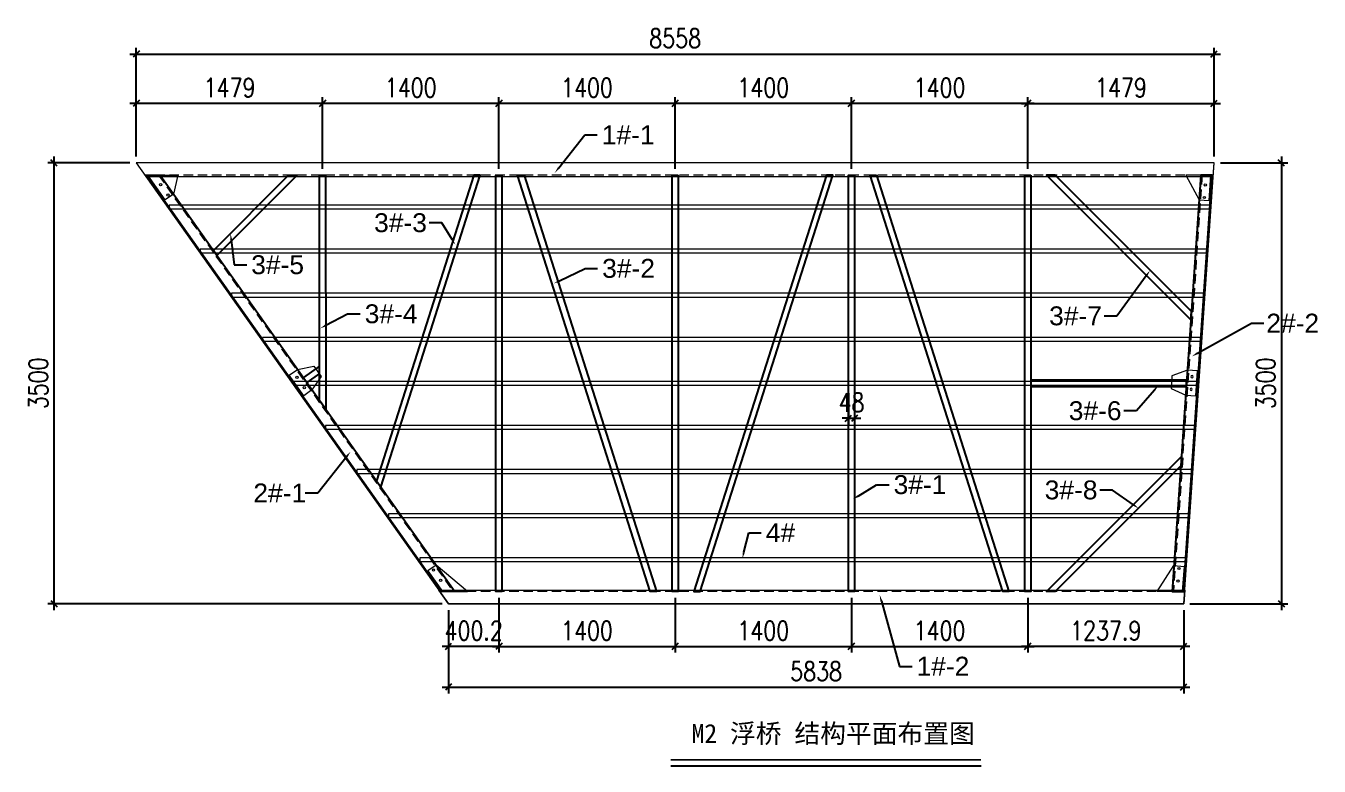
# Model space of a CAD drawing. Header units: millimetres. Extents: x 11827 to 862553, y 15071 to 134256.
# Drawn here: x 751153 to 761423, y 93366 to 99243 of the extents above; entities that cross this region are included whole.
import ezdxf
from ezdxf import colors
from ezdxf.entities.mleader import LeaderData, LeaderLine
from ezdxf.math import Vec2, Vec3

# ---------------------------------------------------------------- set-up
doc = ezdxf.new("R2010")
doc.units = ezdxf.units.MM
doc.linetypes.add('HIDDEN', pattern=[0.375, 0.25, -0.125])
for name, color, linetype in [('00打印图框', 255, 'Continuous'), ('标注', 9, 'Continuous'), ('连接端梁', 130, 'Continuous'), ('铝横梁', 220, 'Continuous')]:
    doc.layers.add(name, color=color, linetype=linetype)
for name, color, linetype, lineweight in [('加强板', 140, 'Continuous', 18), ('结构', 52, 'Continuous', 18), ('虚线', 8, 'Continuous', 0), ('铝主梁', 3, 'Continuous', 9), ('铝龙骨', 7, 'Continuous', 9)]:
    doc.layers.add(name, color=color, linetype=linetype, lineweight=lineweight)
doc.styles.add('Arial', font='')
doc.styles.add('HZTXT', font='txtw.shx', dxfattribs={"width": 0.8, "bigfont": 'hztxtw.shx'})
doc.styles.get("Standard").update_dxf_attribs({"font": 'arial.ttf'})
doc.styles.get('Arial').set_extended_font_data('STXihei')
doc.dimstyles.new('DIM-50', dxfattribs={"dimscale": 50, "dimtxt": 3, "dimasz": 1, "dimexe": 1, "dimexo": 1, "dimgap": 1, "dimtad": 1, "dimdec": 1, "dimdsep": 46, "dimtxsty": 'HZTXT', "dimblk": 'OBLIQUE', "dimblk1": 'ARCHTICK', "dimblk2": 'OBLIQUE', "dimcen": 0, "dimdle": 1, "dimclrd": 9, "dimclre": 9, "dimclrt": 2, "dimadec": 1, "dimazin": 0, "dimtfac": 1, "dimtdec": 1, "dimtix": 1, "dimtmove": 2, "dimatfit": 3, "dimldrblk": 'OBLIQUE', "dimfxl": 15, "dimtolj": 1, "dimtzin": 0, "dimarcsym": 1})

# ---------------------------------------------------------------- blocks, each defined once
blk = doc.blocks.new('_Oblique')
at = {"color": 0, "linetype": 'ByBlock', "lineweight": -2}
blk.add_line((-0.5, -0.5), (0.5, 0.5), dxfattribs=at)
blk = doc.blocks.new('*D254')
at = {"layer": 'Defpoints', "color": 0, "transparency": 16777216}
for p in [(760588, 98155, 0), (760347, 94655, 0), (761123, 94655)]:
    blk.add_point(p, dxfattribs=at)
at = {"layer": '标注', "color": 9, "lineweight": -2, "transparency": 16777216}
for p, q in [((761123, 98205), (761123, 94605)), ((760638, 98155), (761173, 98155)), ((760397, 94655), (761173, 94655))]:
    blk.add_line(p, q, dxfattribs=at)
at = {"layer": '标注', "color": 9, "lineweight": -2, "transparency": 16777216, "xscale": 50, "yscale": 50, "zscale": 50}
for p, rotation in [((761123, 98155), 90), ((761123, 94655), 270)]:
    blk.add_blockref('_Oblique', p, dxfattribs=dict(at, rotation=rotation))
at = {"layer": '标注', "color": 2, "transparency": 16777216, "insert": (760998, 96405), "char_height": 150, "attachment_point": 5, "rotation": 90, "style": 'HZTXT'}
blk.add_mtext('\\A1;3500', dxfattribs=at)
blk = doc.blocks.new('_ArchTick')
at = {"color": 0, "linetype": 'ByBlock', "lineweight": 100, "const_width": 0.15}
blk.add_lwpolyline([(-0.5, -0.5), (0.5, 0.5)], dxfattribs=at)
blk = doc.blocks.new('*D255')
at = {"layer": 'Defpoints', "color": 0, "transparency": 16777216}
for p in [(757709, 98627), (757709, 98057), (759109, 98057)]:
    blk.add_point(p, dxfattribs=at)
at = {"layer": '标注', "color": 9, "lineweight": -2, "transparency": 16777216}
for p, q in [((759159, 98627), (757659, 98627)), ((757709, 98107), (757709, 98677)), ((759109, 98107), (759109, 98677))]:
    blk.add_line(p, q, dxfattribs=at)
at = {"layer": '标注', "color": 9, "lineweight": -2, "transparency": 16777216, "xscale": 50, "yscale": 50, "zscale": 50, "rotation": 180}
blk.add_blockref('_Oblique', (757709, 98627), dxfattribs=at)
at = {"layer": '标注', "color": 9, "lineweight": -2, "transparency": 16777216, "xscale": 50, "yscale": 50, "zscale": 50}
blk.add_blockref('_Oblique', (759109, 98627), dxfattribs=at)
at = {"layer": '标注', "color": 2, "transparency": 16777216, "insert": (758409, 98752), "char_height": 150, "attachment_point": 5, "style": 'HZTXT'}
blk.add_mtext('\\A1;1400', dxfattribs=at)
blk = doc.blocks.new('*D256')
at = {"layer": 'Defpoints', "color": 0, "transparency": 16777216}
for p in [(756309, 98627), (756309, 98057), (757709, 98057)]:
    blk.add_point(p, dxfattribs=at)
at = {"layer": '标注', "color": 9, "lineweight": -2, "transparency": 16777216}
for p, q in [((757759, 98627), (756259, 98627)), ((756309, 98107), (756309, 98677)), ((757709, 98107), (757709, 98677))]:
    blk.add_line(p, q, dxfattribs=at)
at = {"layer": '标注', "color": 9, "lineweight": -2, "transparency": 16777216, "xscale": 50, "yscale": 50, "zscale": 50, "rotation": 180}
blk.add_blockref('_Oblique', (756309, 98627), dxfattribs=at)
at = {"layer": '标注', "color": 9, "lineweight": -2, "transparency": 16777216, "xscale": 50, "yscale": 50, "zscale": 50}
blk.add_blockref('_Oblique', (757709, 98627), dxfattribs=at)
at = {"layer": '标注', "color": 2, "transparency": 16777216, "insert": (757009, 98752), "char_height": 150, "attachment_point": 5, "style": 'HZTXT'}
blk.add_mtext('\\A1;1400', dxfattribs=at)
blk = doc.blocks.new('*D257')
at = {"layer": 'Defpoints', "color": 0, "transparency": 16777216}
for p in [(754909, 98627), (754909, 98057), (756309, 98057)]:
    blk.add_point(p, dxfattribs=at)
at = {"layer": '标注', "color": 9, "lineweight": -2, "transparency": 16777216}
for p, q in [((756359, 98627), (754859, 98627)), ((754909, 98107), (754909, 98677)), ((756309, 98107), (756309, 98677))]:
    blk.add_line(p, q, dxfattribs=at)
at = {"layer": '标注', "color": 9, "lineweight": -2, "transparency": 16777216, "xscale": 50, "yscale": 50, "zscale": 50, "rotation": 180}
blk.add_blockref('_Oblique', (754909, 98627), dxfattribs=at)
at = {"layer": '标注', "color": 9, "lineweight": -2, "transparency": 16777216, "xscale": 50, "yscale": 50, "zscale": 50}
blk.add_blockref('_Oblique', (756309, 98627), dxfattribs=at)
at = {"layer": '标注', "color": 2, "transparency": 16777216, "insert": (755609, 98752), "char_height": 150, "attachment_point": 5, "style": 'HZTXT'}
blk.add_mtext('\\A1;1400', dxfattribs=at)
blk = doc.blocks.new('*D258')
at = {"layer": 'Defpoints', "color": 0, "transparency": 16777216}
for p in [(760588, 99019), (752030, 98155), (760588, 98155)]:
    blk.add_point(p, dxfattribs=at)
at = {"layer": '标注', "color": 9, "lineweight": -2, "transparency": 16777216}
for p, q in [((751980, 99019), (760638, 99019)), ((752030, 98205), (752030, 99069)), ((760588, 98205), (760588, 99069))]:
    blk.add_line(p, q, dxfattribs=at)
at = {"layer": '标注', "color": 9, "lineweight": -2, "transparency": 16777216, "xscale": 50, "yscale": 50, "zscale": 50, "rotation": 180}
blk.add_blockref('_Oblique', (752030, 99019), dxfattribs=at)
at = {"layer": '标注', "color": 9, "lineweight": -2, "transparency": 16777216, "xscale": 50, "yscale": 50, "zscale": 50}
blk.add_blockref('_Oblique', (760588, 99019), dxfattribs=at)
at = {"layer": '标注', "color": 2, "transparency": 16777216, "insert": (756309, 99144), "char_height": 150, "attachment_point": 5, "style": 'HZTXT'}
blk.add_mtext('\\A1;8558', dxfattribs=at)
blk = doc.blocks.new('*D259')
at = {"layer": 'Defpoints', "color": 0, "transparency": 16777216}
for p in [(757685, 96378), (757733, 96378), (757733, 96128)]:
    blk.add_point(p, dxfattribs=at)
at = {"layer": '标注', "color": 9, "lineweight": -2, "transparency": 16777216}
for p, q in [((757685, 96328), (757685, 96078)), ((757733, 96328), (757733, 96078)), ((757685, 96128), (757635, 96128)), ((757685, 96128), (757733, 96128)), ((757733, 96128), (757783, 96128))]:
    blk.add_line(p, q, dxfattribs=at)
at = {"layer": '标注', "color": 9, "lineweight": -2, "transparency": 16777216, "xscale": 50, "yscale": 50, "zscale": 50}
blk.add_blockref('_Oblique', (757685, 96128), dxfattribs=at)
at = {"layer": '标注', "color": 9, "lineweight": -2, "transparency": 16777216, "xscale": 50, "yscale": 50, "zscale": 50, "rotation": 180}
blk.add_blockref('_Oblique', (757733, 96128), dxfattribs=at)
at = {"layer": '标注', "color": 2, "transparency": 16777216, "insert": (757709, 96253), "char_height": 150, "attachment_point": 5, "style": 'HZTXT'}
blk.add_mtext('\\A1;48', dxfattribs=at)
blk = doc.blocks.new('*D260')
at = {"layer": 'Defpoints', "color": 0, "transparency": 16777216}
for p in [(760588, 98627), (760588, 98155), (759109, 98057)]:
    blk.add_point(p, dxfattribs=at)
at = {"layer": '标注', "color": 9, "lineweight": -2, "transparency": 16777216}
for p, q in [((759059, 98627), (760638, 98627)), ((759109, 98107), (759109, 98677)), ((760588, 98205), (760588, 98677))]:
    blk.add_line(p, q, dxfattribs=at)
at = {"layer": '标注', "color": 9, "lineweight": -2, "transparency": 16777216, "xscale": 50, "yscale": 50, "zscale": 50, "rotation": 180}
blk.add_blockref('_Oblique', (759109, 98627), dxfattribs=at)
at = {"layer": '标注', "color": 9, "lineweight": -2, "transparency": 16777216, "xscale": 50, "yscale": 50, "zscale": 50}
blk.add_blockref('_Oblique', (760588, 98627), dxfattribs=at)
at = {"layer": '标注', "color": 2, "transparency": 16777216, "insert": (759849, 98752), "char_height": 150, "attachment_point": 5, "style": 'HZTXT'}
blk.add_mtext('\\A1;1479', dxfattribs=at)
blk = doc.blocks.new('*D261')
at = {"layer": 'Defpoints', "color": 0, "transparency": 16777216}
for p in [(754509, 94655), (760347, 94655), (760347, 93994)]:
    blk.add_point(p, dxfattribs=at)
at = {"layer": '标注', "color": 9, "lineweight": -2, "transparency": 16777216}
for p, q in [((754509, 94605), (754509, 93944)), ((760347, 94605), (760347, 93944)), ((754459, 93994), (760397, 93994))]:
    blk.add_line(p, q, dxfattribs=at)
at = {"layer": '标注', "color": 9, "lineweight": -2, "transparency": 16777216, "xscale": 50, "yscale": 50, "zscale": 50, "rotation": 180}
blk.add_blockref('_Oblique', (754509, 93994), dxfattribs=at)
at = {"layer": '标注', "color": 9, "lineweight": -2, "transparency": 16777216, "xscale": 50, "yscale": 50, "zscale": 50}
blk.add_blockref('_Oblique', (760347, 93994), dxfattribs=at)
at = {"layer": '标注', "color": 2, "transparency": 16777216, "insert": (757428, 94119), "char_height": 150, "attachment_point": 5, "style": 'HZTXT'}
blk.add_mtext('\\A1;5838', dxfattribs=at)
blk = doc.blocks.new('*D262')
at = {"layer": 'Defpoints', "color": 0, "transparency": 16777216}
for p in [(753509, 98627), (753509, 98057), (754909, 98057)]:
    blk.add_point(p, dxfattribs=at)
at = {"layer": '标注', "color": 9, "lineweight": -2, "transparency": 16777216}
for p, q in [((754959, 98627), (753459, 98627)), ((753509, 98107), (753509, 98677)), ((754909, 98107), (754909, 98677))]:
    blk.add_line(p, q, dxfattribs=at)
at = {"layer": '标注', "color": 9, "lineweight": -2, "transparency": 16777216, "xscale": 50, "yscale": 50, "zscale": 50, "rotation": 180}
blk.add_blockref('_Oblique', (753509, 98627), dxfattribs=at)
at = {"layer": '标注', "color": 9, "lineweight": -2, "transparency": 16777216, "xscale": 50, "yscale": 50, "zscale": 50}
blk.add_blockref('_Oblique', (754909, 98627), dxfattribs=at)
at = {"layer": '标注', "color": 2, "transparency": 16777216, "insert": (754209, 98752), "char_height": 150, "attachment_point": 5, "style": 'HZTXT'}
blk.add_mtext('\\A1;1400', dxfattribs=at)
blk = doc.blocks.new('*D263')
at = {"layer": 'Defpoints', "color": 0, "transparency": 16777216}
for p in [(752030, 98627), (752030, 98155), (753509, 98057)]:
    blk.add_point(p, dxfattribs=at)
at = {"layer": '标注', "color": 9, "lineweight": -2, "transparency": 16777216}
for p, q in [((753559, 98627), (751980, 98627)), ((752030, 98205), (752030, 98677)), ((753509, 98107), (753509, 98677))]:
    blk.add_line(p, q, dxfattribs=at)
at = {"layer": '标注', "color": 9, "lineweight": -2, "transparency": 16777216, "xscale": 50, "yscale": 50, "zscale": 50, "rotation": 180}
blk.add_blockref('_Oblique', (752030, 98627), dxfattribs=at)
at = {"layer": '标注', "color": 9, "lineweight": -2, "transparency": 16777216, "xscale": 50, "yscale": 50, "zscale": 50}
blk.add_blockref('_Oblique', (753509, 98627), dxfattribs=at)
at = {"layer": '标注', "color": 2, "transparency": 16777216, "insert": (752770, 98752), "char_height": 150, "attachment_point": 5, "style": 'HZTXT'}
blk.add_mtext('\\A1;1479', dxfattribs=at)
blk = doc.blocks.new('*D272')
at = {"layer": 'Defpoints', "color": 0, "transparency": 16777216}
for p in [(751377, 98155), (752030, 98155), (754509, 94655)]:
    blk.add_point(p, dxfattribs=at)
at = {"layer": '标注', "color": 9, "lineweight": -2, "transparency": 16777216}
for p, q in [((751377, 94605), (751377, 98205)), ((751980, 98155), (751327, 98155)), ((754459, 94655), (751327, 94655))]:
    blk.add_line(p, q, dxfattribs=at)
at = {"layer": '标注', "color": 9, "lineweight": -2, "transparency": 16777216, "xscale": 50, "yscale": 50, "zscale": 50}
for p, rotation in [((751377, 98155), 90), ((751377, 94655), 270)]:
    blk.add_blockref('_Oblique', p, dxfattribs=dict(at, rotation=rotation))
at = {"layer": '标注', "color": 2, "transparency": 16777216, "insert": (751252, 96405), "char_height": 150, "attachment_point": 5, "rotation": 90, "style": 'HZTXT'}
blk.add_mtext('\\A1;3500', dxfattribs=at)
blk = doc.blocks.new('*D349')
at = {"layer": 'Defpoints', "color": 0, "transparency": 16777216}
for p in [(754909, 94753), (754509, 94655), (754509, 94317)]:
    blk.add_point(p, dxfattribs=at)
at = {"layer": '标注', "color": 9, "lineweight": -2, "transparency": 16777216}
for p, q in [((754909, 94703), (754909, 94267)), ((754509, 94605), (754509, 94267)), ((754509, 94317), (754459, 94317)), ((754909, 94317), (754509, 94317)), ((754909, 94317), (754959, 94317))]:
    blk.add_line(p, q, dxfattribs=at)
at = {"layer": '标注', "color": 9, "lineweight": -2, "transparency": 16777216, "xscale": 50, "yscale": 50, "zscale": 50}
blk.add_blockref('_Oblique', (754509, 94317), dxfattribs=at)
at = {"layer": '标注', "color": 9, "lineweight": -2, "transparency": 16777216, "xscale": 50, "yscale": 50, "zscale": 50, "rotation": 180}
blk.add_blockref('_Oblique', (754909, 94317), dxfattribs=at)
at = {"layer": '标注', "color": 2, "transparency": 16777216, "insert": (754709, 94442), "char_height": 150, "attachment_point": 5, "style": 'HZTXT'}
blk.add_mtext('\\A1;400.2', dxfattribs=at)
blk = doc.blocks.new('*D350')
at = {"layer": 'Defpoints', "color": 0, "transparency": 16777216}
for p in [(759109, 94753), (760347, 94655), (759109, 94317)]:
    blk.add_point(p, dxfattribs=at)
at = {"layer": '标注', "color": 9, "lineweight": -2, "transparency": 16777216}
for p, q in [((759109, 94703), (759109, 94267)), ((760347, 94605), (760347, 94267)), ((760397, 94317), (759059, 94317))]:
    blk.add_line(p, q, dxfattribs=at)
at = {"layer": '标注', "color": 9, "lineweight": -2, "transparency": 16777216, "xscale": 50, "yscale": 50, "zscale": 50, "rotation": 180}
blk.add_blockref('_Oblique', (759109, 94317), dxfattribs=at)
at = {"layer": '标注', "color": 9, "lineweight": -2, "transparency": 16777216, "xscale": 50, "yscale": 50, "zscale": 50}
blk.add_blockref('_Oblique', (760347, 94317), dxfattribs=at)
at = {"layer": '标注', "color": 2, "transparency": 16777216, "insert": (759728, 94442), "char_height": 150, "attachment_point": 5, "style": 'HZTXT'}
blk.add_mtext('\\A1;1237.9', dxfattribs=at)
blk = doc.blocks.new('*D351')
at = {"layer": 'Defpoints', "color": 0, "transparency": 16777216}
for p in [(754909, 94753), (756309, 94753), (756309, 94317)]:
    blk.add_point(p, dxfattribs=at)
at = {"layer": '标注', "color": 9, "lineweight": -2, "transparency": 16777216}
for p, q in [((754909, 94703), (754909, 94267)), ((756309, 94703), (756309, 94267)), ((754859, 94317), (756359, 94317))]:
    blk.add_line(p, q, dxfattribs=at)
at = {"layer": '标注', "color": 9, "lineweight": -2, "transparency": 16777216, "xscale": 50, "yscale": 50, "zscale": 50, "rotation": 180}
blk.add_blockref('_Oblique', (754909, 94317), dxfattribs=at)
at = {"layer": '标注', "color": 9, "lineweight": -2, "transparency": 16777216, "xscale": 50, "yscale": 50, "zscale": 50}
blk.add_blockref('_Oblique', (756309, 94317), dxfattribs=at)
at = {"layer": '标注', "color": 2, "transparency": 16777216, "insert": (755609, 94442), "char_height": 150, "attachment_point": 5, "style": 'HZTXT'}
blk.add_mtext('\\A1;1400', dxfattribs=at)
blk = doc.blocks.new('*D352')
at = {"layer": 'Defpoints', "color": 0, "transparency": 16777216}
for p in [(756309, 94753), (757709, 94753), (757709, 94317)]:
    blk.add_point(p, dxfattribs=at)
at = {"layer": '标注', "color": 9, "lineweight": -2, "transparency": 16777216}
for p, q in [((756309, 94703), (756309, 94267)), ((757709, 94703), (757709, 94267)), ((756259, 94317), (757759, 94317))]:
    blk.add_line(p, q, dxfattribs=at)
at = {"layer": '标注', "color": 9, "lineweight": -2, "transparency": 16777216, "xscale": 50, "yscale": 50, "zscale": 50, "rotation": 180}
blk.add_blockref('_Oblique', (756309, 94317), dxfattribs=at)
at = {"layer": '标注', "color": 9, "lineweight": -2, "transparency": 16777216, "xscale": 50, "yscale": 50, "zscale": 50}
blk.add_blockref('_Oblique', (757709, 94317), dxfattribs=at)
at = {"layer": '标注', "color": 2, "transparency": 16777216, "insert": (757009, 94442), "char_height": 150, "attachment_point": 5, "style": 'HZTXT'}
blk.add_mtext('\\A1;1400', dxfattribs=at)
blk = doc.blocks.new('*D353')
at = {"layer": 'Defpoints', "color": 0, "transparency": 16777216}
for p in [(757709, 94753), (759109, 94753), (759109, 94317)]:
    blk.add_point(p, dxfattribs=at)
at = {"layer": '标注', "color": 9, "lineweight": -2, "transparency": 16777216}
for p, q in [((757709, 94703), (757709, 94267)), ((759109, 94703), (759109, 94267)), ((757659, 94317), (759159, 94317))]:
    blk.add_line(p, q, dxfattribs=at)
at = {"layer": '标注', "color": 9, "lineweight": -2, "transparency": 16777216, "xscale": 50, "yscale": 50, "zscale": 50, "rotation": 180}
blk.add_blockref('_Oblique', (757709, 94317), dxfattribs=at)
at = {"layer": '标注', "color": 9, "lineweight": -2, "transparency": 16777216, "xscale": 50, "yscale": 50, "zscale": 50}
blk.add_blockref('_Oblique', (759109, 94317), dxfattribs=at)
at = {"layer": '标注', "color": 2, "transparency": 16777216, "insert": (758409, 94442), "char_height": 150, "attachment_point": 5, "style": 'HZTXT'}
blk.add_mtext('\\A1;1400', dxfattribs=at)
blk = doc.blocks.new('A$C0D8A069B')
at = {"layer": '加强板'}
blk.add_lwpolyline([(80, -100), (0, -100), (0, 100), (80, 100), (200, 45), (200, -55), (80, -100)], dxfattribs=at)
for centre in [(40, 50), (40, -50)]:
    blk.add_circle(centre, 9, dxfattribs=at)
blk = doc.blocks.new('tjjkrf')
at = {"layer": '加强板', "color": 5}
for points in [[(718830, 98057), (719070, 98057), (719034, 97907), (718969, 97861)], [(727273, 98057), (727073, 98057), (727179, 97863), (727259, 97857)], [(721170, 94753), (721370, 94753), (721120, 94962), (721054, 94916)], [(727045, 94753), (726845, 94753), (726979, 94958), (727059, 94952)]]:
    blk.add_lwpolyline(points, close=True, dxfattribs=at)
for centre in [(718932, 97982), (727227, 97980), (718990, 97900), (727221, 97880), (721099, 94923), (727018, 94935), (721156, 94841), (727011, 94835)]:
    blk.add_circle(centre, 9, dxfattribs=at)
at = {"layer": '结构', "color": 251}
blk.add_lwpolyline([(721218, 94655), (727056, 94655), (727297, 98155), (718739, 98155)], close=True, dxfattribs=at)
at = {"layer": '虚线', "color": 1, "linetype": 'HIDDEN', "ltscale": 300}
for p, q in [((727290, 98057), (718809, 98057)), ((718916, 98057), (721256, 94753)), ((727203, 98057), (726975, 94753)), ((727063, 94753), (721149, 94753))]:
    blk.add_line(p, q, dxfattribs=at)
at = {"layer": '连接端梁'}
for points in [[(721158, 94753), (718817, 98057), (718928, 98057), (721268, 94753)], [(727055, 94753), (727283, 98057), (727193, 98057), (726965, 94753)]]:
    blk.add_lwpolyline(points, close=True, dxfattribs=at)
at = {"layer": '铝主梁', "color": 3}
for points in [[(718816, 98047), (727290, 98047), (727297, 98155), (718739, 98155)], [(718816, 98047), (727290, 98047), (727297, 98155), (718739, 98155)], [(718739, 98155), (718816, 98047)]]:
    blk.add_lwpolyline(points, dxfattribs=at)
blk.add_lwpolyline([(727056, 94655), (721218, 94655), (721142, 94763), (727064, 94763)], close=True, dxfattribs=at)
at = {"layer": '铝横梁', "color": 243}
for points in [[(719351, 97459), (719949, 98057), (720017, 98057), (719379, 97419)], [(720242, 98057), (720243, 96200), (720195, 96268), (720194, 98057)], [(721419, 98057), (720647, 95630), (720681, 95581), (721469, 98057)], [(721642, 98057), (721642, 94753), (721594, 94753), (721594, 98057)], [(721818, 98057), (722869, 94753), (722819, 94753), (721767, 98057)], [(723042, 98057), (723042, 94753), (722994, 94753), (722994, 98057)], [(724219, 98057), (723167, 94753), (723218, 94753), (724269, 98057)], [(724442, 98057), (724442, 94753), (724394, 94753), (724394, 98057)], [(724618, 98057), (725669, 94753), (725619, 94753), (724567, 98057)], [(725842, 98057), (725842, 94753), (725794, 94753), (725794, 98057)], [(727118, 96974), (726035, 98057), (725967, 98057), (727114, 96910)], [(727034, 95751), (726035, 94753), (725967, 94753), (727039, 95824)]]:
    blk.add_lwpolyline(points, close=True, dxfattribs=at)
for points in [[(720195, 96541), (720066, 96450)], [(720195, 96482), (720094, 96411)]]:
    blk.add_lwpolyline(points, dxfattribs=at)
at = {"layer": '铝横梁', "color": 243, "elevation": 0}
blk.add_lwpolyline([(727081, 96429), (725842, 96429), (725842, 96381), (727077, 96381)], close=True, dxfattribs=at)
at = {"layer": '铝龙骨', "color": 0}
for points in [[(727269, 97790), (727269, 97820), (719001, 97820), (719001, 97790)], [(727239, 97440), (727239, 97470), (719246, 97470), (719246, 97440)], [(727219, 97090), (727219, 97120), (719496, 97120), (719496, 97090)], [(727199, 96740), (727199, 96770), (719741, 96770), (719741, 96740)], [(727169, 96390), (727169, 96420), (719991, 96420), (719991, 96390)], [(727149, 96040), (727149, 96070), (720241, 96070), (720241, 96040)], [(727119, 95690), (727119, 95720), (720491, 95720), (720491, 95690)], [(727099, 95340), (727099, 95370), (720741, 95370), (720741, 95340)], [(727074, 94990), (727074, 95020), (720991, 95020), (720991, 94990)]]:
    blk.add_lwpolyline(points, close=True, dxfattribs=at)
at = {"rotation": 35.31161645939986}
blk.add_blockref('A$C0D8A069B', (720011, 96388), dxfattribs=at)
at = {"xscale": -1, "rotation": 356.0587159667313}
blk.add_blockref('A$C0D8A069B', (727159, 96405), dxfattribs=at)

msp = doc.modelspace()

# ---------------------------------------------------------------- linework, layer by layer
msp.add_line((758739.09, 93366.22), (756275.28, 93366.22))
at = {"const_width": 15}
msp.add_lwpolyline([(758736.76, 93416.2), (756272.85, 93416.2)], dxfattribs=at)

# ---------------------------------------------------------------- block references
msp.add_blockref('tjjkrf', (33290.82, 0))

# ---------------------------------------------------------------- texts
at = {"layer": '00打印图框', "color": 6, "insert": (758688.45, 93700.65), "char_height": 150, "width": 4015.3903, "attachment_point": 3, "style": 'Arial'}
msp.add_mtext('M2 {\\fSimSun|b0|i0|c134|p2;浮桥 结构平面布置图}', dxfattribs=at)

# ---------------------------------------------------------------- dimensions: what is measured, and where the dimension line sits
at = {"layer": '标注'}
for base, p1, p2, angle, picture, middle in [((760588.06, 99019.22), (752030.02, 98154.63), (760588.06, 98154.63), 180, '*D258', (756309.04, 99144.22)), ((752030.02, 98626.53), (753509.04, 98056.63), (752030.02, 98154.63), 180, '*D263', (752769.53, 98751.53)), ((753509.04, 98626.53), (754909.04, 98056.63), (753509.04, 98056.63), 180, '*D262', (754209.04, 98751.53)), ((754909.04, 98626.53), (756309.04, 98056.63), (754909.04, 98056.63), 180, '*D257', (755609.04, 98751.53)), ((756309.04, 98626.53), (757709.04, 98056.63), (756309.04, 98056.63), 180, '*D256', (757009.04, 98751.53)), ((757709.04, 98626.53), (759109.04, 98056.63), (757709.04, 98056.63), 180, '*D255', (758409.04, 98751.53)), ((760588.06, 98626.53), (759109.04, 98056.63), (760588.06, 98154.63), 180, '*D260', (759848.55, 98751.53)), ((751376.57, 98154.63), (754508.87, 94654.63), (752030.02, 98154.63), 90, '*D272', (751251.57, 96404.63)), ((761122.83, 94654.63, 0), (760588.06, 98154.63), (760346.92, 94654.63), 90, '*D254', (760997.83, 96404.63, 0)), ((757733.05, 96127.53), (757685.05, 96377.51), (757733.05, 96377.51), 180, '*D259', (757709.05, 96252.53))]:
    dim = msp.add_linear_dim(base=base, p1=p1, p2=p2, angle=angle, dimstyle='DIM-50', dxfattribs=at)
    dim.commit()
    dim.dimension.update_dxf_attribs({"geometry": picture, "text_midpoint": middle})
for base, p1, p2, picture, middle in [((754508.87, 94316.53), (754909.04, 94752.63), (754508.87, 94654.63), '*D349', (754708.96, 94441.53)), ((756309.04, 94316.53), (754909.04, 94752.63), (756309.04, 94752.63), '*D351', (755609.04, 94441.53)), ((757709.04, 94316.53), (756309.04, 94752.63), (757709.04, 94752.63), '*D352', (757009.04, 94441.53)), ((759109.04, 94316.53), (757709.04, 94752.63), (759109.04, 94752.63), '*D353', (758409.04, 94441.53)), ((759109.04, 94316.53), (760346.92, 94654.63), (759109.04, 94752.63), '*D350', (759727.98, 94441.53))]:
    dim = msp.add_linear_dim(base=base, p1=p1, p2=p2, dimstyle='DIM-50', dxfattribs=at)
    dim.commit()
    dim.dimension.update_dxf_attribs({"geometry": picture, "text_midpoint": middle})
dim = msp.add_aligned_dim(p1=(754508.8695, 94654.6256), p2=(760346.918, 94654.6256), distance=-660.8238, dimstyle='DIM-50', dxfattribs=at)
dim.commit()
dim.dimension.update_dxf_attribs({"geometry": '*D261', "text_midpoint": (757427.8937, 94118.8019)})

# ---------------------------------------------------------------- leaders
at = {"layer": '标注', "color": 6, "linetype": 'ByBlock'}
ml = msp.add_multileader_mtext('Standard', dxfattribs=at)
ml.set_content('1#-1', color=6)
ml.set_leader_properties()
ml.build(insert=Vec2(0, 0))
ml.multileader.update_dxf_attribs({"dogleg_length": 100, "arrow_head_size": 50})
ctx = ml.context
ctx.base_point, ctx.char_height, ctx.arrow_head_size, ctx.landing_gap_size, ctx.plane_origin = Vec3(755690.56, 98376.77), 150, 50, 35.88, Vec3(756200.39, 86785.76)
notes = []
notes.append((ctx, [(1, (1, 1, 0), (755590.56, 98376.77), (1, 0), 100, [(0, [(755352.97, 98075.44)], 0, [])])]))
ctx.mtext.insert, ctx.mtext.width, ctx.mtext.defined_height, ctx.mtext.flow_direction = Vec3(755726.43, 98453.05), 445.8704, 72.4, 5
ml = msp.add_multileader_mtext('Standard', dxfattribs=at)
ml.set_content('3#-3', color=6)
ml.set_leader_properties()
ml.build(insert=Vec2(0, 0))
ml.multileader.update_dxf_attribs({"dogleg_length": 100, "arrow_head_size": 50})
ctx = ml.context
ctx.base_point, ctx.char_height, ctx.arrow_head_size, ctx.landing_gap_size, ctx.plane_origin = Vec3(753882.42, 97679.03), 150, 50, 35.88, Vec3(754582.18, 87329.92)
notes.append((ctx, [(0, (1, 1, 0), (754455.26, 97679.03), (-1, 0), 100, [(0, [(754563.64, 97504.99)], 0, [])])]))
ctx.mtext.insert, ctx.mtext.width, ctx.mtext.defined_height, ctx.mtext.flow_direction = Vec3(753918.3, 97755.36), 445.8704, 72.4, 5
ml = msp.add_multileader_mtext('Standard', dxfattribs=at)
ml.set_content('3#-5', color=6)
ml.set_leader_properties()
ml.build(insert=Vec2(0, 0))
ml.multileader.update_dxf_attribs({"dogleg_length": 100, "arrow_head_size": 50})
ctx = ml.context
ctx.base_point, ctx.char_height, ctx.arrow_head_size, ctx.landing_gap_size, ctx.plane_origin = Vec3(752906.61, 97345.34), 150, 50, 35.88, Vec3(753673.94, 87009.73)
notes.append((ctx, [(1, (1, 1, 0), (752806.61, 97345.34), (1, 0), 100, [(0, [(752777.72, 97594.21)], 0, [])])]))
ctx.mtext.insert, ctx.mtext.width, ctx.mtext.defined_height, ctx.mtext.flow_direction = Vec3(752942.48, 97421.67), 445.8704, 72.4, 5
ml = msp.add_multileader_mtext('Standard', dxfattribs=at)
ml.set_content('3#-2', color=6)
ml.set_leader_properties()
ml.build(insert=Vec2(0, 0))
ml.multileader.update_dxf_attribs({"dogleg_length": 100, "arrow_head_size": 50})
ctx = ml.context
ctx.base_point, ctx.char_height, ctx.arrow_head_size, ctx.landing_gap_size, ctx.plane_origin = Vec3(755693.53, 97316.45), 150, 50, 35.88, Vec3(756489.39, 87035.78)
notes.append((ctx, [(1, (1, 1, 0), (755593.53, 97316.45), (1, 0), 100, [(0, [(755344.56, 97197.29)], 0, [])])]))
ctx.mtext.insert, ctx.mtext.width, ctx.mtext.defined_height, ctx.mtext.flow_direction = Vec3(755729.41, 97392.78), 445.8704, 72.4, 5
ml = msp.add_multileader_mtext('Standard', dxfattribs=at)
ml.set_content('3#-7', color=6)
ml.set_leader_properties()
ml.build(insert=Vec2(0, 0))
ml.multileader.update_dxf_attribs({"dogleg_length": 100, "arrow_head_size": 50})
ctx = ml.context
ctx.base_point, ctx.char_height, ctx.arrow_head_size, ctx.landing_gap_size, ctx.plane_origin = Vec3(759242.6, 96939.44, 0), 150, 50, 35.88, Vec3(759772.46, 86918.8, 0)
notes.append((ctx, [(0, (1, 1, 0), (759815.45, 96939.44, 0), (-1, 0), 100, [(0, [(760079.53, 97299.33, 0)], 0, [])])]))
ctx.mtext.insert, ctx.mtext.width, ctx.mtext.defined_height, ctx.mtext.flow_direction = Vec3(759278.48, 97015.77, 0), 445.8704, 72.4, 5
ml = msp.add_multileader_mtext('Standard', dxfattribs=at)
ml.set_content('3#-4', color=6)
ml.set_leader_properties()
ml.build(insert=Vec2(0, 0))
ml.multileader.update_dxf_attribs({"dogleg_length": 100, "arrow_head_size": 50})
ctx = ml.context
ctx.base_point, ctx.char_height, ctx.arrow_head_size, ctx.landing_gap_size, ctx.plane_origin = Vec3(753808.11, 96955.88), 150, 50, 35.88, Vec3(754575.45, 86620.28)
notes.append((ctx, [(1, (1, 1, 0), (753708.11, 96955.88), (1, 0), 100, [(0, [(753491.26, 96842.4)], 0, [])])]))
ctx.mtext.insert, ctx.mtext.width, ctx.mtext.defined_height, ctx.mtext.flow_direction = Vec3(753843.99, 97032.21), 445.8704, 72.4, 5
ml = msp.add_multileader_mtext('Standard', dxfattribs=at)
ml.set_content('2#-2', color=6)
ml.set_leader_properties()
ml.build(insert=Vec2(0, 0))
ml.multileader.update_dxf_attribs({"dogleg_length": 100, "arrow_head_size": 50})
ctx = ml.context
ctx.base_point, ctx.char_height, ctx.arrow_head_size, ctx.landing_gap_size, ctx.plane_origin = Vec3(760984.43, 96881.65, 0), 150, 50, 35.88, Vec3(760294.71, 88559.65, 0)
ctx.text_align_type = 2
notes.append((ctx, [(1, (1, 1, 0), (760884.43, 96881.65, 0), (1, 0), 100, [(0, [(760411.99, 96619.21, 0)], 0, [])])]))
ctx.mtext.insert, ctx.mtext.width, ctx.mtext.alignment, ctx.mtext.flow_direction = Vec3(761422.52, 96957.93, 0), 207.6057, 3, 5
ml = msp.add_multileader_mtext('Standard', dxfattribs=at)
ml.set_content('3#-6', color=6)
ml.set_leader_properties()
ml.build(insert=Vec2(0, 0))
ml.multileader.update_dxf_attribs({"dogleg_length": 100, "arrow_head_size": 50})
ctx = ml.context
ctx.base_point, ctx.char_height, ctx.arrow_head_size, ctx.landing_gap_size, ctx.plane_origin = Vec3(759398.4, 96186.45), 150, 50, 35.88, Vec3(759928.15, 86165.81)
notes.append((ctx, [(0, (1, 1, 0), (759971.14, 96186.45), (-1, 0), 100, [(0, [(760147.36, 96389.63)], 0, [])])]))
ctx.mtext.insert, ctx.mtext.width, ctx.mtext.defined_height, ctx.mtext.flow_direction = Vec3(759434.28, 96262.78), 445.8704, 72.4, 5
ml = msp.add_multileader_mtext('Standard', dxfattribs=at)
ml.set_content('2#-1', color=6)
ml.set_leader_properties()
ml.build(insert=Vec2(0, 0))
ml.multileader.update_dxf_attribs({"dogleg_length": 100, "arrow_head_size": 50})
ctx = ml.context
ctx.base_point, ctx.char_height, ctx.arrow_head_size, ctx.landing_gap_size, ctx.plane_origin = Vec3(752923.78, 95533.54, 0), 150, 50, 35.88, Vec3(755803.51, 87343.21, 0)
notes.append((ctx, [(1, (1, 1, 0), (753470.32, 95533.54, 0), (-1, 0), 100, [(0, [(753731.65, 95863.02, 0)], 0, [])])]))
ctx.mtext.insert, ctx.mtext.flow_direction = Vec3(752959.65, 95609.82, 0), 5
ml = msp.add_multileader_mtext('Standard', dxfattribs=at)
ml.set_content('3#-1', color=6)
ml.set_leader_properties()
ml.build(insert=Vec2(0, 0))
ml.multileader.update_dxf_attribs({"dogleg_length": 100, "arrow_head_size": 50})
ctx = ml.context
ctx.base_point, ctx.char_height, ctx.arrow_head_size, ctx.landing_gap_size, ctx.plane_origin = Vec3(758007.9, 95599.62), 150, 50, 35.88, Vec3(757708.49, 85138.12)
notes.append((ctx, [(1, (1, 1, 0), (757907.9, 95599.62), (1, 0), 100, [(0, [(757718.71, 95484.04)], 0, [])])]))
ctx.mtext.insert, ctx.mtext.width, ctx.mtext.defined_height, ctx.mtext.flow_direction = Vec3(758043.77, 95675.95), 445.8704, 72.4, 5
ml = msp.add_multileader_mtext('Standard', dxfattribs=at)
ml.set_content('3#-8', color=6)
ml.set_leader_properties()
ml.build(insert=Vec2(0, 0))
ml.multileader.update_dxf_attribs({"dogleg_length": 100, "arrow_head_size": 50})
ctx = ml.context
ctx.base_point, ctx.char_height, ctx.arrow_head_size, ctx.landing_gap_size, ctx.plane_origin = Vec3(759207.44, 95557.61, 0), 150, 50, 35.88, Vec3(759737.61, 85536.97, 0)
notes.append((ctx, [(0, (1, 1, 0), (759780.6, 95557.61, 0), (-1, 0), 100, [(0, [(759988.48, 95412.05, 0)], 0, [])])]))
ctx.mtext.insert, ctx.mtext.width, ctx.mtext.defined_height, ctx.mtext.flow_direction = Vec3(759243.32, 95633.94, 0), 445.8704, 72.4, 5
ml = msp.add_multileader_mtext('Standard', dxfattribs=at)
ml.set_content('4#', color=6)
ml.set_leader_properties()
ml.build(insert=Vec2(0, 0))
ml.multileader.update_dxf_attribs({"dogleg_length": 100, "arrow_head_size": 50})
ctx = ml.context
ctx.base_point, ctx.char_height, ctx.arrow_head_size, ctx.landing_gap_size, ctx.plane_origin = Vec3(756992.98, 95218.2), 150, 50, 35.88, Vec3(756450.73, 84926.76)
notes.append((ctx, [(1, (1, 1, 0), (756892.98, 95218.2), (1, 0), 100, [(0, [(756842.39, 95014.95)], 0, [])])]))
ctx.mtext.insert, ctx.mtext.width, ctx.mtext.defined_height, ctx.mtext.flow_direction = Vec3(757028.86, 95294.48), 445.8704, 72.4, 5
ml = msp.add_multileader_mtext('Standard', dxfattribs=at)
ml.set_content('1#-2', color=6)
ml.set_leader_properties()
ml.build(insert=Vec2(0, 0))
ml.multileader.update_dxf_attribs({"dogleg_length": 100, "arrow_head_size": 50})
ctx = ml.context
ctx.base_point, ctx.char_height, ctx.arrow_head_size, ctx.landing_gap_size, ctx.plane_origin = Vec3(758189.84, 94158.39), 150, 50, 35.88, Vec3(757811.92, 106013.82)
notes.append((ctx, [(1, (1, 1, 0), (758089.84, 94158.39), (1, 0), 100, [(0, [(757933.24, 94724.14)], 0, [])])]))
ctx.mtext.insert, ctx.mtext.width, ctx.mtext.defined_height, ctx.mtext.flow_direction = Vec3(758225.71, 94234.67), 445.8704, 72.4, 5
for ctx, leaders in notes:
    for number, flags, end, landing, length, lines in leaders:
        leader = LeaderData()
        leader.index, (leader.has_last_leader_line, leader.has_dogleg_vector, leader.attachment_direction) = number, flags
        leader.last_leader_point, leader.dogleg_vector, leader.dogleg_length = Vec3(end), Vec3(landing), length
        for number, points, colour, breaks in lines:
            line = LeaderLine()
            line.index, line.vertices, line.color, line.breaks = number, Vec3.list(points), colors.encode_raw_color(colour), breaks
            leader.lines.append(line)
        ctx.leaders.append(leader)

doc.saveas('drawing.dxf')
